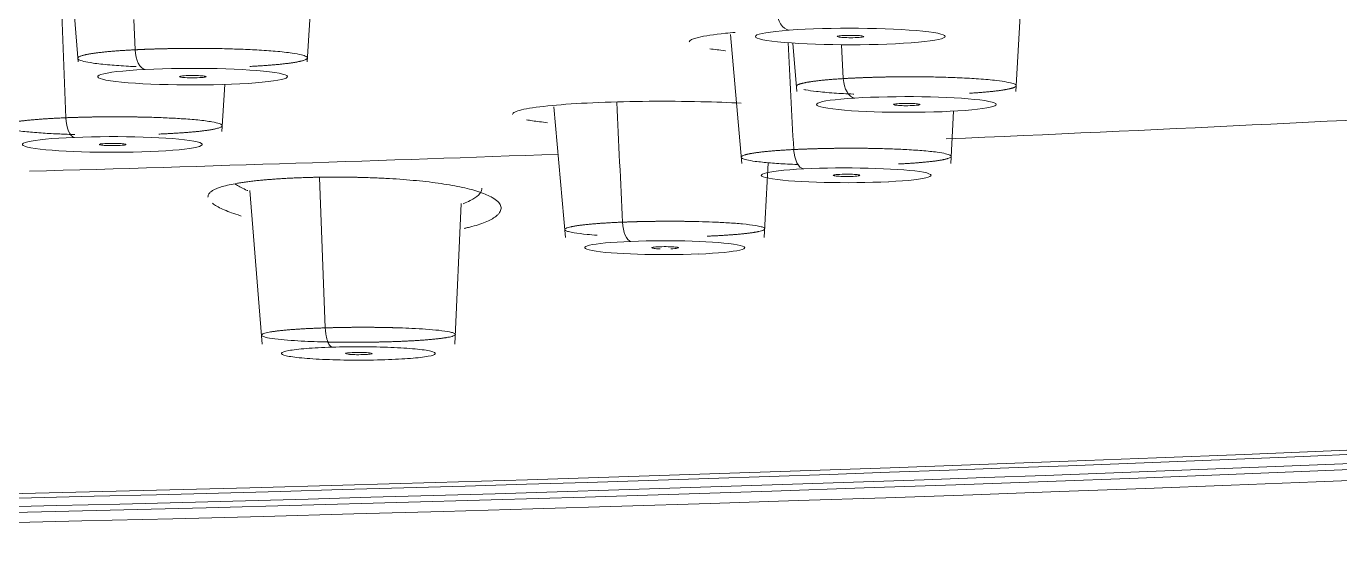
# Model space of a CAD drawing. Extents: x 19821 to 22981, y -91 to 2224.
# Drawn here: x 20722.37 to 20742.06, y 1291.2 to 1299.01 of the extents above; entities that cross this region are included whole.
import ezdxf

# ---------------------------------------------------------------- set-up
doc = ezdxf.new("R2010")
doc.units = 0
doc.header["$LTSCALE"] = 10
doc.header["$MEASUREMENT"] = 0
doc.layers.add('1', color=7, linetype='CONTINUOUS')

msp = doc.modelspace()

# ---------------------------------------------------------------- linework, layer by layer
at = {"layer": '1', "color": 7, "linetype": 'Continuous', "lineweight": 18}
for p, q in [((20726.58, 1298.47), (20726.697, 1300.372)), ((20737.204, 1298.029), (20737.311, 1299.959)), ((20723.091, 1299.158), (20723.146, 1298.47)), ((20732.925, 1298.883), (20733.095, 1296.946)), ((20733.859, 1298.753), (20733.921, 1298.029)), ((20725.302, 1297.43), (20725.344, 1298.134)), ((20730.279, 1297.799), (20730.454, 1295.841)), ((20736.226, 1296.946), (20736.268, 1297.733)), ((20733.432, 1295.841), (20733.491, 1296.96)), ((20725.721, 1296.542), (20725.908, 1294.242)), ((20728.795, 1294.242), (20728.891, 1296.351))]:
    msp.add_line(p, q, dxfattribs=at)
at = {"layer": '1', "color": 7, "linetype": 'Continuous', "lineweight": 13}
for p, q in [((20722.964, 1297.634), (20722.901, 1299.191)), ((20724.002, 1298.653), (20723.982, 1299.105)), ((20734.617, 1298.221), (20734.589, 1298.728)), ((20726.852, 1294.485), (20726.763, 1296.738))]:
    msp.add_line(p, q, dxfattribs=at)
at = {"layer": '1', "color": 7, "linetype": 'Continuous', "lineweight": 18}
for centre, major_axis, ratio, start_param, end_param in [((20690.341, 1301.967), (-121.8, 0), 0.087156, 1.570796, 4.70718), ((20690.341, 1301.967), (-120.85, 0), 0.087156, 1.570796, 4.712389), ((20690.341, 1302.016), (119.248, 0), 0.087156, 4.712389, 7.847018), ((20690.341, 1301.967), (119.464, 0), 0.087156, 4.712389, 7.853982), ((20690.341, 1301.967), (-123.486, 0), 0.087156, 1.570796, 3.036476), ((20733.807, 1299.246), (-0.022, 0.299), 0.640428, 1.544521, 3.027753), ((20734.721, 1298.852), (-1.422, 0), 0.087155, 2.268922, 5.410342), ((20734.721, 1298.852), (-1.422, 0), 0.087156, 5.410632, 8.551813), ((20724.151, 1298.656), (-0.015, 0.3), 0.498194, 1.557559, 3.040791), ((20724.862, 1298.25), (-1.422, 0), 0.087155, 2.094388, 5.235809), ((20724.863, 1298.25), (-1.422, 0), 0.087156, 5.2361, 8.377281), ((20734.788, 1298.228), (-0.018, 0.299), 0.571599, 1.560623, 3.034939), ((20735.562, 1297.833), (-1.348, 0), 0.087156, 5.323591, 8.464086), ((20735.561, 1297.833), (-1.348, 0), 0.087156, 2.181738, 5.322755), ((20723.09, 1297.639), (-0.012, 0.3), 0.421238, 1.570796, 3.045112), ((20723.661, 1297.234), (-1.348, 0), 0.087156, 5.149056, 8.289555), ((20723.66, 1297.234), (-1.348, 0), 0.087156, 2.007201, 5.148226), ((20734.022, 1297.166), (-0.015, 0.3), 0.49851, 1.575133, 3.040494), ((20734.661, 1296.772), (-1.274, 0), 0.087156, 5.237308, 8.376155), ((20734.658, 1296.771), (-1.274, 0), 0.087156, 2.095849, 5.23443), ((20731.434, 1296.08), (-0.012, 0.3), 0.421673, 1.588379, 3.044761), ((20731.942, 1295.687), (-1.2, 0), 0.087156, 5.150051, 8.288805), ((20731.939, 1295.686), (-1.2, 0), 0.087155, 2.00861, 5.14706)]:
    msp.add_ellipse(centre, major_axis=major_axis, ratio=ratio, start_param=start_param, end_param=end_param, dxfattribs=at)
at = {"layer": '1', "color": 7, "linetype": 'Continuous', "lineweight": 13}
for start_param, end_param in [(2.027014, 2.126466), (1.884367, 1.965606)]:
    msp.add_ellipse((20690.341, 1305.454), major_axis=(-104, 0), ratio=0.087156, start_param=start_param, end_param=end_param, dxfattribs=at)
at = {"layer": '1', "color": 7, "linetype": 'Continuous', "lineweight": 18}
for points, knots in [([(20732.306, 1298.771), (20732.308, 1298.793), (20732.401, 1298.84), (20732.717, 1298.887), (20732.946, 1298.909), (20732.998, 1298.913)], [0, 0, 0, 0, 0.433517, 0.878379, 1, 1, 1, 1]), ([(20724.018, 1298.4), (20723.979, 1298.402), (20723.837, 1298.409), (20723.6, 1298.425), (20723.373, 1298.451), (20723.227, 1298.478), (20723.154, 1298.503), (20723.135, 1298.525), (20723.153, 1298.546), (20723.186, 1298.559), (20723.212, 1298.567), (20723.226, 1298.571), (20723.24, 1298.574), (20723.256, 1298.578), (20723.273, 1298.582), (20723.291, 1298.585), (20723.31, 1298.589), (20723.329, 1298.592), (20723.35, 1298.595), (20723.372, 1298.599), (20723.395, 1298.602), (20723.418, 1298.605), (20723.443, 1298.608), (20723.468, 1298.611), (20723.494, 1298.614), (20723.521, 1298.617), (20723.549, 1298.62), (20723.577, 1298.623), (20723.606, 1298.626), (20723.636, 1298.628), (20723.667, 1298.631), (20723.698, 1298.633), (20723.729, 1298.636), (20723.762, 1298.638), (20723.795, 1298.641), (20723.828, 1298.643), (20723.862, 1298.645), (20723.896, 1298.647), (20723.931, 1298.649), (20723.966, 1298.651), (20723.99, 1298.652), (20724.002, 1298.653)], [0, 0, 0, 0, 0.037407, 0.138063, 0.253634, 0.34704, 0.431053, 0.50566, 0.570847, 0.626606, 0.639262, 0.651877, 0.664451, 0.676985, 0.689478, 0.70193, 0.714342, 0.726713, 0.739043, 0.751333, 0.763582, 0.77579, 0.787957, 0.800084, 0.81217, 0.824215, 0.83622, 0.848184, 0.860107, 0.871989, 0.88383, 0.895631, 0.907391, 0.91911, 0.930788, 0.942425, 0.954022, 0.965578, 0.977093, 0.988567, 1, 1, 1, 1]), ([(20724.002, 1298.653), (20724.008, 1298.653), (20724.019, 1298.654), (20724.036, 1298.654), (20724.053, 1298.655), (20724.07, 1298.656), (20724.088, 1298.657), (20724.105, 1298.658), (20724.123, 1298.658), (20724.141, 1298.659), (20724.158, 1298.66), (20724.177, 1298.661), (20724.195, 1298.661), (20724.213, 1298.662), (20724.231, 1298.663), (20724.25, 1298.663), (20724.268, 1298.664), (20724.287, 1298.664), (20724.306, 1298.665), (20724.325, 1298.666), (20724.344, 1298.666), (20724.363, 1298.667), (20724.382, 1298.667), (20724.402, 1298.668), (20724.421, 1298.668), (20724.441, 1298.669), (20724.46, 1298.669), (20724.48, 1298.669), (20724.5, 1298.67), (20724.52, 1298.67), (20724.54, 1298.671), (20724.56, 1298.671), (20724.58, 1298.671), (20724.6, 1298.671), (20724.62, 1298.672), (20724.641, 1298.672), (20724.661, 1298.672), (20724.681, 1298.673), (20724.702, 1298.673), (20724.722, 1298.673), (20724.743, 1298.673), (20724.764, 1298.673), (20724.784, 1298.673), (20724.805, 1298.673), (20724.826, 1298.674), (20724.847, 1298.674), (20724.868, 1298.674), (20724.889, 1298.674), (20724.909, 1298.674), (20724.93, 1298.674), (20724.951, 1298.674), (20724.972, 1298.673), (20724.993, 1298.673), (20725.014, 1298.673), (20725.035, 1298.673), (20725.056, 1298.673), (20725.078, 1298.673), (20725.099, 1298.673), (20725.12, 1298.672), (20725.141, 1298.672), (20725.162, 1298.672), (20725.183, 1298.672), (20725.204, 1298.671), (20725.225, 1298.671), (20725.246, 1298.671), (20725.266, 1298.67), (20725.287, 1298.67), (20725.384, 1298.668), (20725.571, 1298.662), (20725.845, 1298.65), (20726.126, 1298.631), (20726.352, 1298.606), (20726.499, 1298.578), (20726.571, 1298.553), (20726.59, 1298.531), (20726.572, 1298.511), (20726.54, 1298.497), (20726.513, 1298.489), (20726.5, 1298.485), (20726.485, 1298.482), (20726.469, 1298.478), (20726.452, 1298.475), (20726.434, 1298.471), (20726.415, 1298.468), (20726.395, 1298.464), (20726.374, 1298.461), (20726.353, 1298.457), (20726.33, 1298.454), (20726.306, 1298.451), (20726.282, 1298.448), (20726.256, 1298.445), (20726.23, 1298.442), (20726.203, 1298.439), (20726.176, 1298.436), (20726.147, 1298.433), (20726.118, 1298.43), (20726.088, 1298.428), (20726.058, 1298.425), (20726.027, 1298.423), (20725.995, 1298.42), (20725.963, 1298.418), (20725.93, 1298.416), (20725.897, 1298.413), (20725.863, 1298.411), (20725.829, 1298.409), (20725.794, 1298.407), (20725.759, 1298.405), (20725.735, 1298.404), (20725.723, 1298.403)], [0, 0, 0, 0, 0.003593, 0.007192, 0.010798, 0.014409, 0.018027, 0.021651, 0.02528, 0.028916, 0.032558, 0.036206, 0.03986, 0.04352, 0.047186, 0.050858, 0.054537, 0.058221, 0.061912, 0.065608, 0.069311, 0.07302, 0.076735, 0.080455, 0.084182, 0.087915, 0.091655, 0.0954, 0.099151, 0.102908, 0.106672, 0.110441, 0.114217, 0.117999, 0.121786, 0.12558, 0.12938, 0.133186, 0.136998, 0.140816, 0.14464, 0.14847, 0.152306, 0.156149, 0.159997, 0.163852, 0.167712, 0.171579, 0.175451, 0.17933, 0.183215, 0.187106, 0.191002, 0.194905, 0.198814, 0.20273, 0.206651, 0.210578, 0.214511, 0.21845, 0.222396, 0.226347, 0.230305, 0.234268, 0.238238, 0.242214, 0.246195, 0.250183, 0.297846, 0.35537, 0.422737, 0.499923, 0.562726, 0.619119, 0.669101, 0.712669, 0.749821, 0.758333, 0.766816, 0.775269, 0.783692, 0.792086, 0.80045, 0.808785, 0.817091, 0.825367, 0.833614, 0.841831, 0.850019, 0.858177, 0.866306, 0.874405, 0.882475, 0.890516, 0.898527, 0.906509, 0.914461, 0.922384, 0.930278, 0.938142, 0.945977, 0.953783, 0.961559, 0.969306, 0.977023, 0.984712, 0.99237, 1, 1, 1, 1]), ([(20732.85, 1298.639), (20732.849, 1298.639), (20732.761, 1298.648), (20732.683, 1298.658), (20732.616, 1298.668)], [0, 0, 0, 0, 0.014809, 1, 1, 1, 1]), ([(20733.915, 1298.105), (20733.915, 1298.108), (20733.917, 1298.116), (20733.93, 1298.126), (20733.948, 1298.134), (20733.957, 1298.137), (20733.967, 1298.141), (20733.979, 1298.144), (20733.991, 1298.148), (20734.005, 1298.151), (20734.02, 1298.155), (20734.035, 1298.158), (20734.052, 1298.161), (20734.069, 1298.165), (20734.088, 1298.168), (20734.107, 1298.171), (20734.128, 1298.174), (20734.149, 1298.177), (20734.171, 1298.18), (20734.193, 1298.183), (20734.217, 1298.186), (20734.241, 1298.189), (20734.267, 1298.192), (20734.292, 1298.195), (20734.319, 1298.197), (20734.346, 1298.2), (20734.374, 1298.203), (20734.402, 1298.205), (20734.431, 1298.207), (20734.461, 1298.21), (20734.491, 1298.212), (20734.522, 1298.214), (20734.553, 1298.216), (20734.585, 1298.219), (20734.606, 1298.22), (20734.617, 1298.221)], [0, 0, 0, 0, 0.067056, 0.187835, 0.215422, 0.242916, 0.270319, 0.297629, 0.324846, 0.351971, 0.379004, 0.405944, 0.432792, 0.459547, 0.48621, 0.51278, 0.539257, 0.565642, 0.591935, 0.618134, 0.644241, 0.670256, 0.696177, 0.722006, 0.747743, 0.773386, 0.798937, 0.824395, 0.84976, 0.875032, 0.900211, 0.925298, 0.950291, 0.975192, 1, 1, 1, 1]), ([(20734.617, 1298.221), (20734.623, 1298.221), (20734.634, 1298.222), (20734.652, 1298.223), (20734.67, 1298.224), (20734.687, 1298.225), (20734.706, 1298.226), (20734.724, 1298.227), (20734.742, 1298.227), (20734.761, 1298.228), (20734.78, 1298.229), (20734.799, 1298.23), (20734.818, 1298.231), (20734.837, 1298.232), (20734.857, 1298.233), (20734.876, 1298.234), (20734.896, 1298.234), (20734.916, 1298.235), (20734.936, 1298.236), (20734.956, 1298.237), (20734.977, 1298.237), (20734.997, 1298.238), (20735.018, 1298.239), (20735.039, 1298.239), (20735.06, 1298.24), (20735.081, 1298.241), (20735.102, 1298.241), (20735.123, 1298.242), (20735.145, 1298.242), (20735.166, 1298.243), (20735.188, 1298.243), (20735.21, 1298.244), (20735.231, 1298.244), (20735.253, 1298.245), (20735.276, 1298.245), (20735.298, 1298.245), (20735.32, 1298.246), (20735.342, 1298.246), (20735.365, 1298.246), (20735.387, 1298.247), (20735.41, 1298.247), (20735.433, 1298.247), (20735.455, 1298.247), (20735.478, 1298.247), (20735.501, 1298.248), (20735.524, 1298.248), (20735.547, 1298.248), (20735.57, 1298.248), (20735.593, 1298.248), (20735.616, 1298.248), (20735.639, 1298.248), (20735.662, 1298.248), (20735.685, 1298.248), (20735.709, 1298.248), (20735.732, 1298.248), (20735.755, 1298.247), (20735.778, 1298.247), (20735.801, 1298.247), (20735.825, 1298.247), (20735.921, 1298.246), (20736.104, 1298.242), (20736.378, 1298.233), (20736.666, 1298.217), (20736.907, 1298.195), (20737.074, 1298.171), (20737.168, 1298.148), (20737.209, 1298.127), (20737.211, 1298.108), (20737.193, 1298.095), (20737.176, 1298.088), (20737.167, 1298.084), (20737.156, 1298.081), (20737.145, 1298.077), (20737.132, 1298.073), (20737.119, 1298.07), (20737.104, 1298.067), (20737.088, 1298.063), (20737.072, 1298.06), (20737.054, 1298.057), (20737.036, 1298.053), (20737.016, 1298.05), (20736.996, 1298.047), (20736.975, 1298.044), (20736.953, 1298.041), (20736.93, 1298.038), (20736.907, 1298.035), (20736.882, 1298.032), (20736.857, 1298.029), (20736.831, 1298.027), (20736.805, 1298.024), (20736.778, 1298.021), (20736.75, 1298.019), (20736.721, 1298.016), (20736.692, 1298.014), (20736.663, 1298.012), (20736.633, 1298.009), (20736.602, 1298.007), (20736.571, 1298.005), (20736.539, 1298.003), (20736.517, 1298.002), (20736.507, 1298.001)], [0, 0, 0, 0, 0.004078, 0.008164, 0.012259, 0.016362, 0.020473, 0.024592, 0.02872, 0.032856, 0.037, 0.041152, 0.045313, 0.049482, 0.053659, 0.057845, 0.062039, 0.066241, 0.070451, 0.07467, 0.078897, 0.083132, 0.087375, 0.091627, 0.095887, 0.100155, 0.104432, 0.108716, 0.113009, 0.117311, 0.12162, 0.125938, 0.130264, 0.134598, 0.138941, 0.143292, 0.147651, 0.152018, 0.156394, 0.160777, 0.165169, 0.16957, 0.173978, 0.178395, 0.18282, 0.187253, 0.191695, 0.196145, 0.200603, 0.205069, 0.209543, 0.214026, 0.218517, 0.223016, 0.227523, 0.232039, 0.236563, 0.241095, 0.245635, 0.250184, 0.297654, 0.355114, 0.422544, 0.499915, 0.562606, 0.61894, 0.668919, 0.712542, 0.749809, 0.758306, 0.766775, 0.775216, 0.783628, 0.792011, 0.800366, 0.808692, 0.81699, 0.82526, 0.833501, 0.841713, 0.849897, 0.858053, 0.86618, 0.874278, 0.882349, 0.890391, 0.898404, 0.906389, 0.914346, 0.922274, 0.930174, 0.938046, 0.945889, 0.953704, 0.961491, 0.969249, 0.976979, 0.984681, 0.992355, 1, 1, 1, 1]), ([(20734.775, 1297.988), (20734.772, 1297.988), (20734.667, 1297.993), (20734.458, 1298.004), (20734.216, 1298.026), (20734.085, 1298.045), (20734.034, 1298.055), (20734.025, 1298.057)], [0, 0, 0, 0, 0.009528, 0.310063, 0.65475, 0.934506, 1, 1, 1, 1]), ([(20729.66, 1297.685), (20729.66, 1297.691), (20729.674, 1297.72), (20729.825, 1297.77), (20730.29, 1297.827), (20730.711, 1297.853), (20730.954, 1297.863)], [0, 0, 0, 0, 0.07939, 0.38626, 0.69313, 1, 1, 1, 1]), ([(20730.954, 1297.863), (20731.199, 1297.873), (20731.694, 1297.884), (20732.457, 1297.879), (20732.901, 1297.862), (20733.088, 1297.852)], [0, 0, 0, 0, 0.351409, 0.702818, 1, 1, 1, 1]), ([(20723.097, 1297.382), (20723.02, 1297.385), (20722.854, 1297.391), (20722.606, 1297.404), (20722.357, 1297.424), (20722.166, 1297.449), (20722.053, 1297.475), (20722.009, 1297.499), (20722.014, 1297.52), (20722.051, 1297.539), (20722.095, 1297.552), (20722.128, 1297.559), (20722.144, 1297.562), (20722.162, 1297.566), (20722.181, 1297.569), (20722.2, 1297.572), (20722.221, 1297.575), (20722.242, 1297.578), (20722.264, 1297.581), (20722.288, 1297.585), (20722.312, 1297.587), (20722.336, 1297.59), (20722.362, 1297.593), (20722.389, 1297.596), (20722.416, 1297.599), (20722.443, 1297.601), (20722.472, 1297.604), (20722.501, 1297.606), (20722.531, 1297.609), (20722.561, 1297.611), (20722.592, 1297.614), (20722.624, 1297.616), (20722.656, 1297.618), (20722.689, 1297.62), (20722.722, 1297.622), (20722.755, 1297.624), (20722.789, 1297.626), (20722.823, 1297.628), (20722.858, 1297.629), (20722.893, 1297.631), (20722.928, 1297.633), (20722.952, 1297.634), (20722.964, 1297.634)], [0, 0, 0, 0, 0.06343, 0.140095, 0.229973, 0.333055, 0.416719, 0.491892, 0.55856, 0.61671, 0.666331, 0.677664, 0.68896, 0.700218, 0.711438, 0.72262, 0.733764, 0.74487, 0.755938, 0.766969, 0.777961, 0.788915, 0.799831, 0.810709, 0.821549, 0.832351, 0.843115, 0.85384, 0.864528, 0.875178, 0.885789, 0.896363, 0.906898, 0.917395, 0.927854, 0.938275, 0.948658, 0.959003, 0.969309, 0.979578, 0.989808, 1, 1, 1, 1]), ([(20722.964, 1297.634), (20722.97, 1297.634), (20722.983, 1297.635), (20723.003, 1297.636), (20723.022, 1297.636), (20723.042, 1297.637), (20723.061, 1297.638), (20723.081, 1297.638), (20723.101, 1297.639), (20723.121, 1297.64), (20723.142, 1297.64), (20723.162, 1297.641), (20723.183, 1297.641), (20723.203, 1297.642), (20723.224, 1297.643), (20723.245, 1297.643), (20723.266, 1297.644), (20723.287, 1297.644), (20723.309, 1297.644), (20723.33, 1297.645), (20723.351, 1297.645), (20723.373, 1297.646), (20723.395, 1297.646), (20723.416, 1297.646), (20723.438, 1297.647), (20723.46, 1297.647), (20723.482, 1297.647), (20723.504, 1297.647), (20723.526, 1297.648), (20723.548, 1297.648), (20723.57, 1297.648), (20723.593, 1297.648), (20723.615, 1297.648), (20723.638, 1297.648), (20723.66, 1297.648), (20723.682, 1297.648), (20723.705, 1297.648), (20723.728, 1297.648), (20723.75, 1297.648), (20723.773, 1297.648), (20723.795, 1297.648), (20723.818, 1297.648), (20723.841, 1297.648), (20723.864, 1297.648), (20723.886, 1297.647), (20723.909, 1297.647), (20723.932, 1297.647), (20723.954, 1297.647), (20723.977, 1297.646), (20724, 1297.646), (20724.022, 1297.646), (20724.045, 1297.645), (20724.067, 1297.645), (20724.09, 1297.644), (20724.112, 1297.644), (20724.135, 1297.643), (20724.157, 1297.643), (20724.179, 1297.642), (20724.201, 1297.642), (20724.293, 1297.639), (20724.466, 1297.633), (20724.714, 1297.62), (20724.963, 1297.6), (20725.154, 1297.575), (20725.267, 1297.548), (20725.311, 1297.525), (20725.307, 1297.503), (20725.27, 1297.484), (20725.226, 1297.472), (20725.193, 1297.465), (20725.176, 1297.461), (20725.159, 1297.458), (20725.14, 1297.455), (20725.12, 1297.452), (20725.1, 1297.448), (20725.078, 1297.445), (20725.056, 1297.442), (20725.033, 1297.439), (20725.009, 1297.436), (20724.984, 1297.433), (20724.958, 1297.43), (20724.932, 1297.428), (20724.905, 1297.425), (20724.877, 1297.422), (20724.849, 1297.42), (20724.819, 1297.417), (20724.79, 1297.415), (20724.759, 1297.412), (20724.728, 1297.41), (20724.697, 1297.408), (20724.665, 1297.406), (20724.632, 1297.404), (20724.599, 1297.402), (20724.565, 1297.4), (20724.532, 1297.398), (20724.497, 1297.396), (20724.463, 1297.394), (20724.428, 1297.393), (20724.392, 1297.391), (20724.368, 1297.39), (20724.356, 1297.389)], [0, 0, 0, 0, 0.004078, 0.008164, 0.012259, 0.016362, 0.020473, 0.024592, 0.02872, 0.032856, 0.037, 0.041152, 0.045313, 0.049482, 0.053659, 0.057845, 0.062039, 0.066241, 0.070451, 0.07467, 0.078897, 0.083132, 0.087375, 0.091627, 0.095887, 0.100155, 0.104432, 0.108716, 0.113009, 0.117311, 0.12162, 0.125938, 0.130264, 0.134598, 0.138941, 0.143292, 0.147651, 0.152018, 0.156394, 0.160777, 0.165169, 0.16957, 0.173978, 0.178395, 0.18282, 0.187253, 0.191695, 0.196145, 0.200603, 0.205069, 0.209543, 0.214026, 0.218517, 0.223016, 0.227523, 0.232039, 0.236563, 0.241095, 0.245635, 0.250184, 0.297654, 0.355114, 0.422544, 0.499915, 0.562606, 0.61894, 0.668919, 0.712542, 0.749809, 0.758306, 0.766775, 0.775216, 0.783628, 0.792011, 0.800366, 0.808692, 0.81699, 0.82526, 0.833501, 0.841713, 0.849897, 0.858053, 0.86618, 0.874278, 0.882349, 0.890391, 0.898404, 0.906389, 0.914346, 0.922274, 0.930174, 0.938046, 0.945889, 0.953704, 0.961491, 0.969249, 0.976979, 0.984681, 0.992355, 1, 1, 1, 1]), ([(20730.182, 1297.56), (20730.14, 1297.565), (20730.021, 1297.578), (20729.923, 1297.593), (20729.868, 1297.604)], [0, 0, 0, 0, 0.333543, 1, 1, 1, 1]), ([(20733.93, 1296.933), (20733.879, 1296.935), (20733.734, 1296.942), (20733.506, 1296.957), (20733.299, 1296.978), (20733.165, 1297.002), (20733.099, 1297.024), (20733.081, 1297.044), (20733.098, 1297.062), (20733.127, 1297.073), (20733.151, 1297.08), (20733.163, 1297.084), (20733.177, 1297.087), (20733.191, 1297.09), (20733.206, 1297.093), (20733.222, 1297.096), (20733.239, 1297.099), (20733.257, 1297.102), (20733.275, 1297.105), (20733.295, 1297.108), (20733.315, 1297.111), (20733.337, 1297.114), (20733.359, 1297.117), (20733.382, 1297.12), (20733.406, 1297.122), (20733.43, 1297.125), (20733.455, 1297.127), (20733.481, 1297.13), (20733.508, 1297.132), (20733.535, 1297.135), (20733.563, 1297.137), (20733.591, 1297.14), (20733.621, 1297.142), (20733.65, 1297.144), (20733.681, 1297.146), (20733.711, 1297.148), (20733.743, 1297.15), (20733.775, 1297.152), (20733.807, 1297.154), (20733.84, 1297.156), (20733.862, 1297.157), (20733.873, 1297.157)], [0, 0, 0, 0, 0.051523, 0.150611, 0.264117, 0.356246, 0.4391, 0.51266, 0.576909, 0.631834, 0.644085, 0.65631, 0.66851, 0.680686, 0.692837, 0.704963, 0.717064, 0.72914, 0.741191, 0.753217, 0.765219, 0.777195, 0.789147, 0.801074, 0.812975, 0.824852, 0.836704, 0.84853, 0.860332, 0.872109, 0.883861, 0.895587, 0.907289, 0.918966, 0.930617, 0.942244, 0.953845, 0.965422, 0.976973, 0.988499, 1, 1, 1, 1]), ([(20733.873, 1297.157), (20733.879, 1297.158), (20733.891, 1297.158), (20733.909, 1297.159), (20733.927, 1297.16), (20733.945, 1297.161), (20733.964, 1297.162), (20733.983, 1297.162), (20734.001, 1297.163), (20734.02, 1297.164), (20734.039, 1297.165), (20734.059, 1297.165), (20734.078, 1297.166), (20734.097, 1297.167), (20734.117, 1297.167), (20734.137, 1297.168), (20734.156, 1297.169), (20734.176, 1297.169), (20734.196, 1297.17), (20734.216, 1297.17), (20734.237, 1297.171), (20734.257, 1297.171), (20734.277, 1297.172), (20734.298, 1297.172), (20734.319, 1297.173), (20734.339, 1297.173), (20734.36, 1297.174), (20734.381, 1297.174), (20734.402, 1297.175), (20734.423, 1297.175), (20734.444, 1297.175), (20734.465, 1297.175), (20734.486, 1297.176), (20734.507, 1297.176), (20734.529, 1297.176), (20734.55, 1297.176), (20734.571, 1297.177), (20734.593, 1297.177), (20734.614, 1297.177), (20734.636, 1297.177), (20734.657, 1297.177), (20734.679, 1297.177), (20734.701, 1297.177), (20734.722, 1297.177), (20734.744, 1297.177), (20734.765, 1297.177), (20734.787, 1297.177), (20734.809, 1297.177), (20734.83, 1297.177), (20734.852, 1297.177), (20734.873, 1297.177), (20734.895, 1297.176), (20734.917, 1297.176), (20734.938, 1297.176), (20734.96, 1297.176), (20734.981, 1297.176), (20735.003, 1297.175), (20735.024, 1297.175), (20735.045, 1297.175), (20735.135, 1297.173), (20735.306, 1297.169), (20735.556, 1297.158), (20735.813, 1297.141), (20736.02, 1297.12), (20736.154, 1297.096), (20736.22, 1297.075), (20736.238, 1297.054), (20736.222, 1297.037), (20736.192, 1297.025), (20736.168, 1297.018), (20736.156, 1297.014), (20736.142, 1297.011), (20736.128, 1297.008), (20736.113, 1297.005), (20736.097, 1297.002), (20736.08, 1296.999), (20736.062, 1296.996), (20736.044, 1296.993), (20736.024, 1296.99), (20736.004, 1296.987), (20735.982, 1296.984), (20735.96, 1296.981), (20735.937, 1296.979), (20735.913, 1296.976), (20735.889, 1296.973), (20735.864, 1296.971), (20735.838, 1296.968), (20735.811, 1296.966), (20735.784, 1296.963), (20735.756, 1296.961), (20735.728, 1296.959), (20735.698, 1296.956), (20735.669, 1296.954), (20735.638, 1296.952), (20735.608, 1296.95), (20735.576, 1296.948), (20735.544, 1296.946), (20735.512, 1296.944), (20735.479, 1296.943), (20735.457, 1296.941), (20735.446, 1296.941)], [0, 0, 0, 0, 0.004171, 0.008347, 0.012528, 0.016714, 0.020904, 0.0251, 0.029301, 0.033508, 0.037719, 0.041935, 0.046156, 0.050382, 0.054613, 0.058849, 0.06309, 0.067336, 0.071588, 0.075844, 0.080105, 0.084371, 0.088643, 0.092919, 0.0972, 0.101486, 0.105778, 0.110074, 0.114375, 0.118682, 0.122993, 0.127309, 0.131631, 0.135957, 0.140288, 0.144625, 0.148966, 0.153312, 0.157663, 0.16202, 0.166381, 0.170747, 0.175119, 0.179495, 0.183876, 0.188262, 0.192654, 0.19705, 0.201451, 0.205857, 0.210268, 0.214684, 0.219106, 0.223532, 0.227963, 0.232399, 0.23684, 0.241286, 0.245737, 0.250193, 0.2978, 0.355307, 0.422689, 0.499917, 0.562474, 0.618739, 0.668715, 0.712403, 0.749803, 0.758136, 0.766451, 0.774748, 0.783028, 0.79129, 0.799535, 0.807762, 0.815972, 0.824164, 0.832339, 0.840497, 0.848637, 0.856759, 0.864864, 0.872952, 0.881022, 0.889075, 0.897111, 0.905129, 0.91313, 0.921114, 0.92908, 0.937029, 0.944961, 0.952875, 0.960772, 0.968652, 0.976515, 0.984361, 0.992189, 1, 1, 1, 1]), ([(20725.094, 1296.446), (20725.093, 1296.455), (20725.096, 1296.477), (20725.116, 1296.509), (20725.155, 1296.539), (20725.202, 1296.563), (20725.25, 1296.583), (20725.317, 1296.605), (20725.409, 1296.628), (20725.511, 1296.648), (20725.601, 1296.663), (20725.672, 1296.673), (20725.747, 1296.683), (20725.811, 1296.69), (20725.861, 1296.695), (20725.896, 1296.699), (20725.933, 1296.702), (20725.969, 1296.705), (20726.006, 1296.708), (20726.044, 1296.711), (20726.082, 1296.714), (20726.121, 1296.717), (20726.161, 1296.72), (20726.201, 1296.722), (20726.241, 1296.724), (20726.283, 1296.727), (20726.324, 1296.729), (20726.367, 1296.731), (20726.409, 1296.733), (20726.453, 1296.734), (20726.497, 1296.736), (20726.527, 1296.737), (20726.542, 1296.737)], [0, 0, 0, 0, 0.058491, 0.137789, 0.217002, 0.269577, 0.321792, 0.373881, 0.452598, 0.532479, 0.572346, 0.61207, 0.651741, 0.69145, 0.708592, 0.725688, 0.742748, 0.759779, 0.776791, 0.793791, 0.810788, 0.82779, 0.844807, 0.861847, 0.878918, 0.896029, 0.913189, 0.930405, 0.947686, 0.96504, 0.982475, 1, 1, 1, 1]), ([(20726.542, 1296.737), (20726.55, 1296.738), (20726.566, 1296.738), (20726.59, 1296.739), (20726.615, 1296.739), (20726.639, 1296.74), (20726.663, 1296.741), (20726.688, 1296.741), (20726.712, 1296.742), (20726.736, 1296.742), (20726.76, 1296.742), (20726.785, 1296.743), (20726.809, 1296.743), (20726.833, 1296.743), (20726.857, 1296.744), (20726.882, 1296.744), (20726.906, 1296.744), (20726.93, 1296.744), (20726.954, 1296.744), (20726.978, 1296.744), (20727.003, 1296.744), (20727.027, 1296.744), (20727.051, 1296.744), (20727.075, 1296.744), (20727.099, 1296.744), (20727.123, 1296.744), (20727.148, 1296.744), (20727.172, 1296.744), (20727.196, 1296.743), (20727.22, 1296.743), (20727.244, 1296.743), (20727.268, 1296.742), (20727.292, 1296.742), (20727.316, 1296.741), (20727.34, 1296.741), (20727.365, 1296.74), (20727.416, 1296.739), (20727.496, 1296.737), (20727.602, 1296.733), (20727.708, 1296.728), (20727.848, 1296.721), (20728.02, 1296.709), (20728.219, 1296.692), (20728.41, 1296.672), (20728.59, 1296.648), (20728.757, 1296.621), (20728.911, 1296.591), (20729.05, 1296.557), (20729.171, 1296.521), (20729.274, 1296.481), (20729.368, 1296.435), (20729.443, 1296.381), (20729.486, 1296.32), (20729.489, 1296.278), (20729.484, 1296.257)], [0, 0, 0, 0, 0.005946, 0.011869, 0.017771, 0.023651, 0.029511, 0.035351, 0.041172, 0.046975, 0.052759, 0.058527, 0.064278, 0.070013, 0.075733, 0.081439, 0.087131, 0.09281, 0.098477, 0.104132, 0.109776, 0.11541, 0.121034, 0.12665, 0.132258, 0.137858, 0.143452, 0.149041, 0.154624, 0.160203, 0.165778, 0.17135, 0.176921, 0.18249, 0.188058, 0.193627, 0.199196, 0.22394, 0.248653, 0.273395, 0.298228, 0.347946, 0.397532, 0.447121, 0.496824, 0.546555, 0.596413, 0.646673, 0.696666, 0.746891, 0.797847, 0.865439, 0.932435, 1, 1, 1, 1]), ([(20725.593, 1296.161), (20725.577, 1296.166), (20725.514, 1296.186), (20725.416, 1296.22), (20725.31, 1296.264), (20725.224, 1296.308), (20725.179, 1296.337), (20725.161, 1296.352)], [0, 0, 0, 0, 0.082337, 0.30955, 0.53785, 0.769566, 1, 1, 1, 1]), ([(20730.927, 1295.873), (20730.873, 1295.877), (20730.739, 1295.888), (20730.591, 1295.906), (20730.494, 1295.926), (20730.449, 1295.944), (20730.439, 1295.96), (20730.454, 1295.975), (20730.486, 1295.988), (20730.521, 1295.997), (20730.547, 1296.002), (20730.562, 1296.005), (20730.577, 1296.008), (20730.594, 1296.011), (20730.611, 1296.014), (20730.63, 1296.017), (20730.649, 1296.019), (20730.669, 1296.022), (20730.689, 1296.025), (20730.711, 1296.027), (20730.733, 1296.03), (20730.756, 1296.032), (20730.78, 1296.035), (20730.805, 1296.037), (20730.83, 1296.04), (20730.856, 1296.042), (20730.882, 1296.044), (20730.909, 1296.046), (20730.937, 1296.048), (20730.965, 1296.051), (20730.994, 1296.053), (20731.023, 1296.054), (20731.053, 1296.056), (20731.083, 1296.058), (20731.114, 1296.06), (20731.145, 1296.062), (20731.177, 1296.063), (20731.209, 1296.065), (20731.242, 1296.067), (20731.274, 1296.068), (20731.297, 1296.069), (20731.308, 1296.069)], [0, 0, 0, 0, 0.075574, 0.199069, 0.283361, 0.360637, 0.430883, 0.494088, 0.550245, 0.599344, 0.612673, 0.625976, 0.639252, 0.652501, 0.665722, 0.678917, 0.692085, 0.705227, 0.718341, 0.731428, 0.744488, 0.757521, 0.770527, 0.783506, 0.796458, 0.809383, 0.822281, 0.835151, 0.847995, 0.860811, 0.873601, 0.886363, 0.899098, 0.911806, 0.924487, 0.93714, 0.949767, 0.962366, 0.974938, 0.987482, 1, 1, 1, 1]), ([(20731.308, 1296.069), (20731.314, 1296.07), (20731.325, 1296.07), (20731.343, 1296.071), (20731.362, 1296.071), (20731.38, 1296.072), (20731.398, 1296.073), (20731.417, 1296.073), (20731.435, 1296.074), (20731.454, 1296.075), (20731.473, 1296.075), (20731.491, 1296.076), (20731.51, 1296.076), (20731.529, 1296.077), (20731.549, 1296.077), (20731.568, 1296.078), (20731.587, 1296.078), (20731.607, 1296.079), (20731.626, 1296.079), (20731.646, 1296.079), (20731.665, 1296.08), (20731.685, 1296.08), (20731.705, 1296.08), (20731.725, 1296.081), (20731.745, 1296.081), (20731.765, 1296.081), (20731.785, 1296.081), (20731.805, 1296.082), (20731.825, 1296.082), (20731.845, 1296.082), (20731.866, 1296.082), (20731.886, 1296.082), (20731.906, 1296.083), (20731.927, 1296.083), (20731.947, 1296.083), (20731.967, 1296.083), (20731.988, 1296.083), (20732.008, 1296.083), (20732.029, 1296.083), (20732.049, 1296.083), (20732.07, 1296.083), (20732.09, 1296.083), (20732.11, 1296.083), (20732.131, 1296.083), (20732.151, 1296.082), (20732.172, 1296.082), (20732.192, 1296.082), (20732.212, 1296.082), (20732.233, 1296.082), (20732.253, 1296.081), (20732.273, 1296.081), (20732.294, 1296.081), (20732.314, 1296.08), (20732.334, 1296.08), (20732.354, 1296.08), (20732.374, 1296.079), (20732.394, 1296.079), (20732.414, 1296.078), (20732.434, 1296.078), (20732.517, 1296.076), (20732.674, 1296.071), (20732.9, 1296.059), (20733.126, 1296.043), (20733.291, 1296.022), (20733.388, 1296.002), (20733.433, 1295.984), (20733.443, 1295.968), (20733.428, 1295.953), (20733.396, 1295.94), (20733.361, 1295.931), (20733.335, 1295.926), (20733.32, 1295.923), (20733.305, 1295.92), (20733.288, 1295.917), (20733.271, 1295.914), (20733.252, 1295.911), (20733.233, 1295.909), (20733.213, 1295.906), (20733.192, 1295.903), (20733.171, 1295.901), (20733.149, 1295.898), (20733.126, 1295.896), (20733.102, 1295.893), (20733.077, 1295.891), (20733.052, 1295.888), (20733.026, 1295.886), (20733, 1295.884), (20732.973, 1295.882), (20732.945, 1295.88), (20732.917, 1295.878), (20732.888, 1295.876), (20732.859, 1295.874), (20732.829, 1295.872), (20732.799, 1295.87), (20732.768, 1295.868), (20732.737, 1295.866), (20732.705, 1295.865), (20732.673, 1295.863), (20732.64, 1295.862), (20732.608, 1295.86), (20732.585, 1295.859), (20732.574, 1295.859)], [0, 0, 0, 0, 0.00417, 0.008345, 0.012526, 0.016711, 0.020901, 0.025097, 0.029297, 0.033503, 0.037713, 0.041929, 0.046149, 0.050375, 0.054606, 0.058841, 0.063082, 0.067328, 0.071579, 0.075835, 0.080095, 0.084361, 0.088632, 0.092908, 0.097189, 0.101475, 0.105766, 0.110062, 0.114363, 0.118669, 0.12298, 0.127297, 0.131618, 0.135944, 0.140275, 0.144611, 0.148952, 0.153299, 0.15765, 0.162006, 0.166367, 0.170733, 0.175105, 0.179481, 0.183862, 0.188248, 0.19264, 0.197036, 0.201437, 0.205843, 0.210254, 0.214671, 0.219092, 0.223518, 0.227949, 0.232385, 0.236827, 0.241273, 0.245724, 0.25018, 0.297768, 0.355265, 0.422644, 0.499872, 0.552453, 0.60066, 0.644497, 0.683967, 0.719072, 0.749813, 0.758147, 0.766462, 0.77476, 0.78304, 0.791302, 0.799547, 0.807774, 0.815984, 0.824176, 0.832351, 0.840508, 0.848648, 0.85677, 0.864875, 0.872962, 0.881032, 0.889084, 0.897119, 0.905137, 0.913137, 0.92112, 0.929086, 0.937034, 0.944965, 0.952879, 0.960775, 0.968655, 0.976517, 0.984362, 0.992189, 1, 1, 1, 1]), ([(20731.862, 1295.701), (20731.818, 1295.699), (20731.754, 1295.693), (20731.737, 1295.682), (20731.784, 1295.673), (20731.844, 1295.67), (20731.872, 1295.669)], [0, 0, 0, 0, 0.266672, 0.533344, 0.800016, 1, 1, 1, 1]), ([(20727.846, 1294.278), (20727.841, 1294.278), (20727.829, 1294.277), (20727.811, 1294.277), (20727.793, 1294.276), (20727.775, 1294.276), (20727.757, 1294.275), (20727.739, 1294.275), (20727.721, 1294.275), (20727.703, 1294.274), (20727.684, 1294.274), (20727.666, 1294.273), (20727.647, 1294.273), (20727.629, 1294.273), (20727.61, 1294.272), (20727.591, 1294.272), (20727.572, 1294.272), (20727.553, 1294.271), (20727.534, 1294.271), (20727.515, 1294.271), (20727.496, 1294.271), (20727.477, 1294.27), (20727.457, 1294.27), (20727.438, 1294.27), (20727.419, 1294.27), (20727.399, 1294.27), (20727.38, 1294.27), (20727.36, 1294.27), (20727.341, 1294.269), (20727.321, 1294.269), (20727.301, 1294.269), (20727.282, 1294.269), (20727.262, 1294.269), (20727.242, 1294.269), (20727.223, 1294.269), (20727.203, 1294.269), (20727.183, 1294.27), (20727.164, 1294.27), (20727.144, 1294.27), (20727.124, 1294.27), (20727.104, 1294.27), (20727.085, 1294.27), (20727.065, 1294.271), (20727.045, 1294.271), (20727.026, 1294.271), (20727.006, 1294.271), (20726.986, 1294.272), (20726.967, 1294.272), (20726.947, 1294.272), (20726.928, 1294.273), (20726.908, 1294.273), (20726.889, 1294.273), (20726.87, 1294.274), (20726.85, 1294.274), (20726.831, 1294.275), (20726.812, 1294.275), (20726.793, 1294.276), (20726.774, 1294.276), (20726.755, 1294.277), (20726.677, 1294.279), (20726.53, 1294.285), (20726.325, 1294.298), (20726.125, 1294.315), (20725.993, 1294.334), (20725.924, 1294.353), (20725.901, 1294.365), (20725.897, 1294.373), (20725.897, 1294.375)], [0, 0, 0, 0, 0.006713, 0.013439, 0.020177, 0.026928, 0.033692, 0.040469, 0.047258, 0.05406, 0.060874, 0.067701, 0.074541, 0.081394, 0.088259, 0.095137, 0.102027, 0.108931, 0.115847, 0.122776, 0.129717, 0.136672, 0.143639, 0.150618, 0.157611, 0.164616, 0.171634, 0.178665, 0.185709, 0.192765, 0.199835, 0.206917, 0.214011, 0.221119, 0.228239, 0.235373, 0.242519, 0.249678, 0.256849, 0.264034, 0.271231, 0.278442, 0.285665, 0.292901, 0.30015, 0.307411, 0.314686, 0.321973, 0.329274, 0.336587, 0.343913, 0.351252, 0.358604, 0.365969, 0.373347, 0.380737, 0.388141, 0.395558, 0.402987, 0.41043, 0.488768, 0.583298, 0.69402, 0.820937, 0.895572, 0.964895, 1, 1, 1, 1]), ([(20728.802, 1294.386), (20728.802, 1294.385), (20728.8, 1294.379), (20728.786, 1294.369), (20728.755, 1294.358), (20728.715, 1294.348), (20728.677, 1294.341), (20728.648, 1294.336), (20728.629, 1294.333), (20728.609, 1294.33), (20728.588, 1294.327), (20728.566, 1294.325), (20728.544, 1294.322), (20728.52, 1294.319), (20728.496, 1294.317), (20728.471, 1294.314), (20728.445, 1294.312), (20728.418, 1294.309), (20728.391, 1294.307), (20728.363, 1294.305), (20728.334, 1294.303), (20728.305, 1294.301), (20728.275, 1294.299), (20728.245, 1294.297), (20728.214, 1294.295), (20728.182, 1294.293), (20728.15, 1294.291), (20728.118, 1294.289), (20728.085, 1294.288), (20728.052, 1294.286), (20728.018, 1294.284), (20727.985, 1294.283), (20727.95, 1294.282), (20727.916, 1294.28), (20727.881, 1294.279), (20727.858, 1294.278), (20727.846, 1294.278)], [0, 0, 0, 0, 0.037239, 0.12935, 0.213067, 0.288394, 0.355335, 0.37872, 0.402022, 0.425242, 0.448377, 0.471431, 0.494401, 0.517288, 0.540093, 0.562815, 0.585454, 0.608011, 0.630485, 0.652877, 0.675187, 0.697415, 0.71956, 0.741623, 0.763604, 0.785503, 0.80732, 0.829056, 0.850709, 0.872281, 0.893771, 0.91518, 0.936507, 0.957753, 0.978917, 1, 1, 1, 1])]:
    msp.add_open_spline(points, degree=3, knots=knots, dxfattribs=at)
for points in [[(20734.596, 1298.865), (20734.561, 1298.861), (20734.515, 1298.855), (20734.531, 1298.844), (20734.609, 1298.836), (20734.731, 1298.833), (20734.812, 1298.835), (20734.854, 1298.838)], [(20734.854, 1298.838), (20734.89, 1298.841), (20734.936, 1298.848), (20734.919, 1298.859), (20734.842, 1298.867), (20734.719, 1298.87), (20734.639, 1298.867), (20734.596, 1298.865)], [(20724.766, 1298.265), (20724.724, 1298.262), (20724.666, 1298.256), (20724.66, 1298.245), (20724.721, 1298.236), (20724.835, 1298.231), (20724.919, 1298.233), (20724.966, 1298.235)], [(20724.966, 1298.235), (20725.008, 1298.237), (20725.066, 1298.243), (20725.072, 1298.254), (20725.011, 1298.263), (20724.897, 1298.268), (20724.812, 1298.267), (20724.766, 1298.265)], [(20735.452, 1297.846), (20735.413, 1297.843), (20735.361, 1297.837), (20735.366, 1297.826), (20735.436, 1297.818), (20735.555, 1297.813), (20735.637, 1297.816), (20735.682, 1297.818)], [(20735.682, 1297.818), (20735.721, 1297.821), (20735.774, 1297.827), (20735.768, 1297.838), (20735.699, 1297.847), (20735.58, 1297.851), (20735.497, 1297.849), (20735.452, 1297.846)], [(20723.579, 1297.249), (20723.535, 1297.247), (20723.471, 1297.241), (20723.455, 1297.23), (20723.506, 1297.221), (20723.615, 1297.215), (20723.701, 1297.216), (20723.749, 1297.217)], [(20723.749, 1297.217), (20723.793, 1297.22), (20723.857, 1297.225), (20723.874, 1297.236), (20723.823, 1297.245), (20723.714, 1297.251), (20723.628, 1297.25), (20723.579, 1297.249)], [(20734.565, 1296.785), (20734.523, 1296.783), (20734.465, 1296.777), (20734.459, 1296.766), (20734.52, 1296.757), (20734.634, 1296.752), (20734.719, 1296.753), (20734.766, 1296.755)], [(20734.766, 1296.755), (20734.808, 1296.758), (20734.866, 1296.763), (20734.872, 1296.775), (20734.811, 1296.784), (20734.697, 1296.789), (20734.612, 1296.787), (20734.565, 1296.785)], [(20732.032, 1295.669), (20732.077, 1295.671), (20732.141, 1295.677), (20732.157, 1295.688), (20732.106, 1295.697), (20731.997, 1295.703), (20731.911, 1295.702), (20731.862, 1295.701)], [(20726.954, 1294.196), (20726.805, 1294.191), (20726.553, 1294.178), (20726.276, 1294.145), (20726.167, 1294.106), (20726.237, 1294.066), (20726.477, 1294.032), (20726.848, 1294.008), (20727.301, 1293.999), (20727.595, 1294.002), (20727.744, 1294.007)], [(20727.744, 1294.007), (20727.893, 1294.012), (20728.145, 1294.025), (20728.422, 1294.058), (20728.531, 1294.097), (20728.461, 1294.137), (20728.22, 1294.171), (20727.849, 1294.195), (20727.397, 1294.204), (20727.103, 1294.201), (20726.954, 1294.196)], [(20727.287, 1294.116), (20727.241, 1294.114), (20727.173, 1294.11), (20727.145, 1294.099), (20727.187, 1294.089), (20727.288, 1294.082), (20727.374, 1294.083), (20727.423, 1294.084)], [(20727.423, 1294.084), (20727.47, 1294.086), (20727.538, 1294.09), (20727.565, 1294.101), (20727.524, 1294.111), (20727.422, 1294.118), (20727.337, 1294.117), (20727.287, 1294.116)]]:
    msp.add_open_spline(points, degree=3, dxfattribs=at)
at = {"layer": '1', "color": 7, "linetype": 'Continuous', "lineweight": 13}
for points in [[(20733.873, 1297.157), (20733.845, 1297.692), (20733.817, 1298.227), (20733.789, 1298.761)], [(20731.308, 1296.069), (20731.279, 1296.668), (20731.25, 1297.266), (20731.221, 1297.864)]]:
    msp.add_open_spline(points, degree=3, dxfattribs=at)
for points, knots in [([(20725.69, 1296.542), (20725.687, 1296.543), (20725.684, 1296.544), (20725.617, 1296.574), (20725.563, 1296.602), (20725.515, 1296.632), (20725.511, 1296.635), (20725.508, 1296.637)], [0, 0, 0, 0, 0.039304, 0.039304, 0.917652, 0.917652, 1, 1, 1, 1]), ([(20729.201, 1296.581), (20729.201, 1296.576), (20729.201, 1296.57), (20729.194, 1296.535), (20729.176, 1296.505), (20729.118, 1296.447), (20729.077, 1296.419), (20728.993, 1296.376), (20728.957, 1296.361), (20728.917, 1296.346)], [0, 0, 0, 0, 0.061579, 0.061579, 0.421162, 0.421162, 0.780745, 0.780745, 1, 1, 1, 1]), ([(20729.484, 1296.257), (20729.484, 1296.257), (20729.482, 1296.247), (20729.474, 1296.227), (20729.453, 1296.196), (20729.417, 1296.161), (20729.36, 1296.121), (20729.277, 1296.079), (20729.174, 1296.039), (20729.073, 1296.009), (20728.99, 1295.988), (20728.95, 1295.979), (20728.933, 1295.975)], [0, 0, 0, 0, 0.00003, 0.097245, 0.19443, 0.292001, 0.438222, 0.584366, 0.72977, 0.87547, 0.947558, 1, 1, 1, 1]), ([(20725.897, 1294.375), (20725.897, 1294.377), (20725.899, 1294.383), (20725.912, 1294.394), (20725.944, 1294.405), (20725.984, 1294.415), (20726.022, 1294.422), (20726.051, 1294.427), (20726.07, 1294.43), (20726.09, 1294.433), (20726.111, 1294.435), (20726.133, 1294.438), (20726.156, 1294.441), (20726.179, 1294.443), (20726.204, 1294.446), (20726.229, 1294.449), (20726.255, 1294.451), (20726.281, 1294.453), (20726.309, 1294.456), (20726.337, 1294.458), (20726.366, 1294.46), (20726.395, 1294.462), (20726.425, 1294.464), (20726.455, 1294.466), (20726.486, 1294.468), (20726.517, 1294.47), (20726.549, 1294.472), (20726.582, 1294.474), (20726.614, 1294.475), (20726.647, 1294.477), (20726.681, 1294.478), (20726.715, 1294.48), (20726.749, 1294.481), (20726.783, 1294.483), (20726.817, 1294.484), (20726.841, 1294.484), (20726.852, 1294.485)], [0, 0, 0, 0, 0.045018, 0.136433, 0.219543, 0.294338, 0.360812, 0.384074, 0.407248, 0.430336, 0.453337, 0.476251, 0.499077, 0.521817, 0.544469, 0.567035, 0.589513, 0.611903, 0.634207, 0.656423, 0.678552, 0.700594, 0.722549, 0.744416, 0.766195, 0.787888, 0.809493, 0.83101, 0.85244, 0.873783, 0.895038, 0.916205, 0.937285, 0.958278, 0.979183, 1, 1, 1, 1]), ([(20726.852, 1294.485), (20726.858, 1294.485), (20726.87, 1294.485), (20726.887, 1294.486), (20726.905, 1294.486), (20726.923, 1294.487), (20726.941, 1294.487), (20726.959, 1294.488), (20726.977, 1294.488), (20726.995, 1294.489), (20727.013, 1294.489), (20727.032, 1294.49), (20727.05, 1294.49), (20727.069, 1294.49), (20727.087, 1294.491), (20727.106, 1294.491), (20727.125, 1294.491), (20727.144, 1294.491), (20727.163, 1294.492), (20727.182, 1294.492), (20727.201, 1294.492), (20727.22, 1294.492), (20727.239, 1294.493), (20727.259, 1294.493), (20727.278, 1294.493), (20727.297, 1294.493), (20727.317, 1294.493), (20727.336, 1294.493), (20727.356, 1294.493), (20727.376, 1294.493), (20727.395, 1294.493), (20727.415, 1294.493), (20727.435, 1294.493), (20727.454, 1294.493), (20727.474, 1294.493), (20727.494, 1294.493), (20727.514, 1294.493), (20727.533, 1294.493), (20727.553, 1294.493), (20727.573, 1294.493), (20727.593, 1294.493), (20727.612, 1294.492), (20727.632, 1294.492), (20727.652, 1294.492), (20727.672, 1294.492), (20727.691, 1294.491), (20727.711, 1294.491), (20727.731, 1294.491), (20727.75, 1294.49), (20727.77, 1294.49), (20727.789, 1294.49), (20727.809, 1294.489), (20727.828, 1294.489), (20727.848, 1294.488), (20727.867, 1294.488), (20727.886, 1294.487), (20727.905, 1294.487), (20727.924, 1294.486), (20727.943, 1294.486), (20728.022, 1294.483), (20728.167, 1294.477), (20728.373, 1294.465), (20728.573, 1294.448), (20728.705, 1294.428), (20728.774, 1294.41), (20728.798, 1294.397), (20728.802, 1294.389), (20728.802, 1294.386)], [0, 0, 0, 0, 0.006628, 0.013271, 0.019929, 0.026601, 0.033287, 0.039988, 0.046703, 0.053433, 0.060177, 0.066936, 0.073709, 0.080496, 0.087299, 0.094115, 0.100946, 0.107791, 0.114651, 0.121525, 0.128414, 0.135317, 0.142235, 0.149167, 0.156113, 0.163074, 0.17005, 0.17704, 0.184044, 0.191062, 0.198096, 0.205143, 0.212205, 0.219281, 0.226372, 0.233477, 0.240597, 0.247731, 0.25488, 0.262042, 0.26922, 0.276411, 0.283618, 0.290838, 0.298073, 0.305322, 0.312586, 0.319864, 0.327157, 0.334464, 0.341785, 0.349121, 0.356471, 0.363835, 0.371214, 0.378607, 0.386015, 0.393436, 0.400873, 0.408323, 0.485738, 0.579621, 0.689925, 0.816596, 0.890923, 0.959922, 1, 1, 1, 1])]:
    msp.add_open_spline(points, degree=3, knots=knots, dxfattribs=at)
msp.add_rational_spline([(20726.852, 1294.485), (20726.859, 1294.324), (20726.9, 1294.209), (20726.954, 1294.196)], [1.12329269441, 0.944876545772, 0.960099133683, 1.16896045814], degree=3, dxfattribs=at)

doc.saveas('drawing.dxf')
